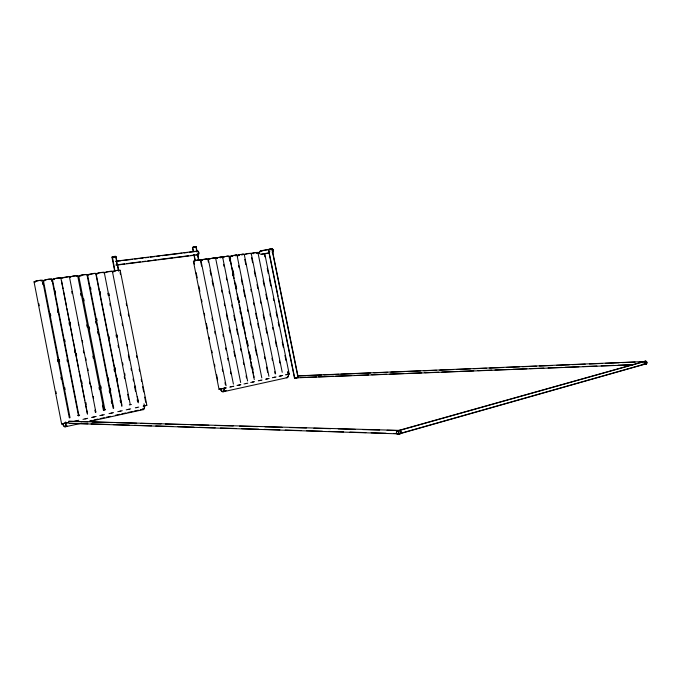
<?xml version="1.0" encoding="UTF-8"?>
<svg xmlns="http://www.w3.org/2000/svg" width="681" height="681" viewBox="0 0 681 681"><rect width="100%" height="100%" fill="white"/><g stroke="black" fill="none" stroke-linecap="round" stroke-linejoin="round"><path stroke-width="1.02" d="M198.35 259.98L200.563 260.04M204.972 259.155L207.96 259.086M215.281 258.482L217.767 257.631M213.162 258.065L215.571 257.878L214.098 258.533M220.959 257.06L222.321 257.231M227.735 256.184L229.054 256.354M231.404 264.935L229.727 256.609L232.23 255.758M230.604 258.593L230.187 256.516L230.885 256.124M235.949 255.154L236.988 255.111L235.209 255.775M243.713 254.371L243.185 254.217M244.164 254.285L242.623 254.26M246.369 253.894L251.187 253.272L250.344 253.724M255.673 252.574L257.886 252.413L257.546 252.668M296.005 377.81L294.498 378.159L268.365 249.723L269.327 249.374M44.461 280.666C43.448 279.891 51.637 278.444 50.871 279.542M60.192 278.214C59.587 277.354 51.211 279.142 54.063 279.482M86.308 274.835C85.789 273.805 76.289 276.239 81.005 276.018M114.791 271.617L111.939 257.12L112.757 256.822M114.842 270.536L112.467 256.916M116.698 261.64L115.676 256.473L114.731 256.822M115.234 256.397L115.932 256.431L114.306 256.924M197.184 251.876L196.145 246.735L195.779 246.973M145.513 405.612L146.841 405.28L120.196 270.314M193.847 261.129L194.485 260.832M207.526 259.146L206.53 258.925M208.216 259.291L212.412 258.133M228.637 256.422L228.305 256.141M237.712 255.349L238.571 255.579M244.045 254.651L245.79 254.098M250.438 253.596L249.629 253.358M296.661 377.606L295.954 377.819M61.741 278.129L67.87 276.861M76.647 276.197C77.557 275.107 69.547 276.52 70.381 277.303M103.197 272.766L103.742 272.468L100.328 272.672M119.132 270.697C120.656 269.446 110.892 271.378 113.608 271.762M208.905 259.078L211.502 258.363M214.43 258.363L215.102 257.971L213.894 257.971M222.355 257.341L223.819 256.941M223.215 257.12L222.721 257.554M61.605 423.922L62.643 423.667L61.605 423.922L34.05 281.857M235.813 255.596L236.341 255.154M238.154 255.188L237.192 255.724M251.068 253.621L251.927 253.4M268.561 249.586L269.012 249.467M294.498 378.159L295.256 377.972M294.805 378.083L295.605 377.895M41.013 280.93C44.12 279.499 33.658 281.032 35.14 281.874M193.285 247.152L192.663 247.407L193.489 251.57M288.616 374.158L288.335 372.039M264.739 253.655L289.204 374.022L288.267 374.244M195.089 260.653L193.387 261.317L219.035 389.328L220.201 389.132M199.099 260.448L200.069 260.227M202.555 259.691L201.516 260.304M217.026 257.818L215.741 258.388L217.656 258.295M237.797 255.222L238.759 255.009M251.578 253.443L252.532 253.221M256.082 253.068L257.435 252.506L256.354 252.489M256.337 253.06L259.589 252.191A1.592 1.558 77.3 0 1 259.819 251.817M271.464 249.212L269.863 249.612M233.83 386.187L232.178 386.57M219.035 389.328L220.125 389.072M397.951 434.069A1.532 0.962 73.6 0 0 398.13 431.652A1.532 0.962 73.6 0 0 396.512 432.086A1.532 0.962 73.6 0 0 397.951 434.069L645.103 363.943M398.01 434.282A1.745 1.107 73.6 0 0 398.215 431.507A1.745 1.107 73.6 0 0 396.368 432.009A1.745 1.107 73.6 0 0 398.01 434.282L645.162 364.114M397.049 430.92L645.316 361.126M398.13 430.843L645.367 361.296A1.243 1.021 67 0 0 644.779 361.841M146.015 405.493L145.121 405.587M112.586 256.831L115.021 256.362M194.8 260.67L195.839 260.465M220.116 257.818L221.129 257.622M223.547 256.95L224.56 256.754M231.225 255.954L233.949 255.358M238.495 255.017L239.491 254.822M241.678 255.026L242.41 254.839M245.526 254.107L246.522 253.911M252.276 253.238L254.073 252.864M269.199 249.382L269.719 249.28M259.733 252.208L257.81 253.009M270.825 249.408L271.268 249.297M282.692 375.469L281.372 375.759M247.824 383.131L246.428 383.446M254.498 381.666L252.413 382.126M262.032 380.007L260.67 380.313M269.165 378.44L267.82 378.738M276.069 376.925L274.732 377.223M225.428 388.051L226.279 387.864M240.027 384.842L240.861 384.663M113.557 412.635L111.846 413.018M122.265 410.72L120.571 411.094M130.675 408.872L128.998 409.247M138.737 407.102L137.085 407.468M62.175 423.761L63.231 423.531M78.783 420.271L76.093 420.867M87.679 418.321L85.891 418.713M96.191 416.449L94.438 416.84M104.355 414.652L102.618 415.044M144.832 405.765L145.896 405.535M220.721 388.936L219.759 389.209M225.811 387.974L224.1 388.349M233.149 386.365L231.455 386.731M239.448 384.978L240.41 384.774M253.111 381.973L253.681 381.845M287.74 374.363L288.753 374.116M62.848 423.599L64.899 423.156M68.917 422.45L66.857 422.901M113.02 256.711L113.514 256.601M193.566 247.05L195.004 246.769M194.068 246.965L192.434 247.441L193.259 251.621M195.013 247.194L193.157 247.518M99.409 272.843L96.659 273.719L97.068 273.847M195.651 260.448L198.529 259.895M203.117 259.487L205.977 258.933M204.121 259.316L200.835 260.355L201.942 260.304M217.597 257.614L219.495 257.222M224.389 256.737L227.207 256.192M239.337 254.805L241.21 254.422M253.111 253.026L254.975 252.642M269.642 249.272L272.102 248.957L298.04 376.355M223.062 391.303L226.16 390.622M65.053 426.323L67.121 425.863M89.815 420.875L91.884 420.415M93.944 419.964L98.073 419.053M100.133 418.602L104.261 417.691M106.321 417.24L110.45 416.329M115.608 415.197L119.737 414.286M121.805 413.827L125.925 412.924M127.994 412.465L132.123 411.562M134.183 411.103L138.311 410.2M140.371 409.741L143.47 409.06A3.533 1.6 78.4 0 1 142.61 408.958M223.181 391.771L287.356 377.632M62.643 423.548A4.239 1.668 78.7 0 0 65.189 426.834L81.686 423.199M89.943 421.377L143.597 409.553M220.423 388.987L221.444 388.774M63.733 423.403L64.755 423.173M238.733 385.131L239.746 384.918M245.713 383.599L246.726 383.386M259.972 380.466L260.968 380.253M267.122 378.891L268.118 378.687M274.051 377.368L275.039 377.163M280.7 375.912L281.679 375.708M287.067 374.507L288.046 374.312M85.014 418.909L86.172 418.67M93.561 417.027L94.71 416.789M102.891 414.993L100.814 415.427M110.994 413.197L112.127 412.967M119.728 411.281L120.852 411.043M128.164 409.426L129.288 409.196M136.26 407.647L137.375 407.417M144.014 405.944L145.121 405.714M225.13 388.136L223.274 388.519M68.032 422.654L63.75 423.556M77.259 420.628L74.033 421.309M77.6 415.538L79.66 415.095M103.393 409.988L105.461 409.545M129.322 404.931L131.382 404.488M110.067 413.401L111.148 413.18M119.89 411.256L117.77 411.699M85.159 418.892L82.98 419.343M92.625 417.232L93.714 417.01M101.912 415.206L99.758 415.657M297.256 377.632L295.818 377.929M273.268 377.538L274.256 377.334M279.917 376.074L280.904 375.878M286.301 374.678L287.28 374.473M252.608 382.092L250.727 382.484M259.172 380.636L260.168 380.432M266.339 379.062L267.327 378.857M221.257 388.808L224.126 388.213M230.629 386.902L231.651 386.697M237.916 385.301L238.929 385.097M245.909 383.565L244.019 383.965M128.334 409.4L126.232 409.843M135.357 407.842L136.43 407.621M143.163 406.14L144.185 405.919M279.074 376.261L280.01 376.065M285.458 374.856L286.395 374.661M272.417 377.725L273.362 377.529M258.303 380.824L259.265 380.628M265.479 379.249L266.424 379.053M237.022 385.497L237.992 385.301M223.351 388.519L221.41 388.911M229.727 387.097L230.706 386.902M109.011 413.622L110.084 413.401M91.543 417.462L92.633 417.24M143.589 405.885L144.576 405.68M64.925 423.301L62.856 423.727M296.925 377.623L295.98 377.597M224.704 388.11L223.955 388.255A3.345 1.728 78.2 0 1 222.849 391.371A3.345 1.728 78.2 0 1 220.584 388.817M220.542 389.081L221.58 388.868M144.363 405.74L145.453 405.51M295.375 378.023L295.894 377.912M196.596 260.244L197.584 260.048M247.288 253.69L249.135 253.366M113.838 257.043L114.357 256.941M219.835 389.217L220.823 389.013M260.661 250.821L271.098 248.905M260.729 251.042L271.166 249.135M63.239 423.633L62.269 423.803M288.267 374.167L288.804 374.073M294.711 378.134L295.171 378.049M261.274 254.158L268.595 252.932M261.283 254.388L269.65 252.991M145.734 405.476L146.841 405.28M212.353 258.201L213.349 257.988M219.427 257.29L220.423 257.069M226.211 256.414L228.024 256.09M233.881 255.418L234.868 255.205M241.134 254.481L242.113 254.268M232.042 256.431L232.834 256.294M254.89 252.702L255.869 252.498M252.966 253.715L253.741 253.587M114.016 256.541L115.421 256.337M113.404 257.077L113.846 257.009M288.404 374.158L289.204 374.022M220.235 257.154L221.248 256.967M234.673 255.29L235.677 255.103M241.925 254.353L242.921 254.166M259.393 252.881L258.176 253.009M216.652 258.482L217.477 258.371M239.074 255.571L237.635 255.724M270.961 249.042L271.787 248.974M117.319 264.773L124.657 263.845M126.76 263.581L140.388 261.853M142.491 261.589L145.632 261.189M147.734 260.925L150.876 260.525M152.978 260.261L156.119 259.87M158.222 259.597L172.897 257.741M175 257.478L188.628 255.75M190.731 255.486L193.872 255.086M195.975 254.822L198.069 254.558M117.353 265.028L198.103 254.796M197.626 251.017L115.779 261.172A2.009 0.902 82 0 1 116.97 263.343A2.009 0.902 82 0 1 116.059 265.113M117.915 261.163L121.065 260.772M123.159 260.517L132.608 259.342M134.702 259.078L137.851 258.686M139.946 258.431L143.095 258.039M145.198 257.776L148.347 257.384M150.441 257.12L154.638 256.601M156.741 256.337L159.882 255.945M161.984 255.69L181.921 253.213M184.015 252.949L187.164 252.557M189.267 252.293L197.66 251.255M193.676 247.424L192.672 247.458M194.911 246.82L195.43 246.718M94.276 273.456L88.207 274.911M201.567 260.406L202.538 260.253M222.755 257.656L223.7 257.512M199.09 259.887L199.703 259.836M235.379 255.196L236.324 255.052M195.285 246.769L196.145 246.735M297.384 375.869L645.733 361.492M297.384 375.997L305.88 375.648M307.999 375.554L321.807 374.993M323.935 374.899L338.806 374.295M340.926 374.201L354.733 373.639M356.861 373.546L370.668 372.984M373.852 372.847L387.659 372.286M390.843 372.149L404.65 371.579M406.778 371.494L420.577 370.932M423.769 370.796L436.512 370.277M439.696 370.141L453.503 369.57M456.687 369.442L470.494 368.872M473.687 368.744L486.43 368.217M489.613 368.089L503.421 367.519M506.604 367.391L519.348 366.863M522.54 366.736L536.347 366.165M539.531 366.037L552.274 365.51M556.522 365.339L569.265 364.812M572.457 364.684L585.2 364.156M589.448 363.986L602.191 363.458M605.375 363.331L619.182 362.76M622.374 362.632L635.118 362.105M639.365 361.934L645.733 361.671M296.32 377.717L298.448 377.632M300.568 377.555L316.503 376.933M318.631 376.848L333.503 376.27M335.631 376.184L351.558 375.571M354.75 375.444L368.557 374.908M371.741 374.788L386.621 374.209M389.804 374.082L403.612 373.546M407.859 373.384L421.675 372.847M424.859 372.72L438.666 372.184M441.858 372.056L456.73 371.477M459.913 371.358L473.721 370.822M477.977 370.651L491.784 370.115M494.968 369.996L508.784 369.46M513.031 369.289L526.839 368.753M530.022 368.634L543.838 368.098M548.086 367.927L561.893 367.391M565.085 367.272L578.893 366.736M583.14 366.565L596.948 366.029M601.195 365.867L613.947 365.365M618.195 365.203L630.947 364.71M642.626 364.25L645.818 364.131A1.234 0.758 85.8 0 0 646.414 362.309A1.234 0.758 85.8 0 0 645.094 362.258A1.234 0.758 85.8 0 0 645.818 364.131M296.32 377.836L633.075 364.803M642.634 364.429L645.818 364.309A1.413 0.868 85.8 0 0 646.507 362.224A1.413 0.868 85.8 0 0 645.001 362.173A1.413 0.868 85.8 0 0 645.818 364.309M112.637 257.154L111.939 257.12M222.295 257.656L223.13 257.554M230.399 256.669L229.727 256.609M221.538 257.018L222.151 257.06M192.995 247.492L192.434 247.501M68.781 421.216L399.79 430.401M68.781 421.352L87.875 421.88M92.122 421.999L112.28 422.569M116.519 422.688L136.677 423.25M140.924 423.369L161.082 423.931M165.321 424.05L185.479 424.621M190.791 424.765L208.82 425.267M215.187 425.446L233.225 425.957M239.593 426.136L257.622 426.638M265.054 426.842L282.028 427.319M289.451 427.532L306.424 428M313.856 428.213L330.83 428.69M338.253 428.894L355.227 429.37M362.658 429.575L379.632 430.051M387.055 430.264L399.79 430.613M69.802 423.241L87.849 423.812M91.033 423.914L109.071 424.484M113.31 424.621L129.228 425.123M134.54 425.293L151.514 425.829M155.762 425.957L172.736 426.493M178.039 426.664L193.957 427.166M199.269 427.336L215.179 427.838M220.491 428L236.409 428.502M241.712 428.672L258.686 429.209M263.998 429.379L279.908 429.881M285.22 430.051L301.138 430.554M306.441 430.715L322.36 431.218M328.727 431.422L343.582 431.89M349.949 432.094L365.867 432.597M371.171 432.758L386.025 433.235M393.456 433.465L399.824 433.669M68.738 423.344L399.824 433.891M104.934 272.749L107.607 271.787L111.888 271.413M272.077 250.038L297.801 376.406M268.816 250.71L269.233 252.787M269.659 254.856L278.086 296.286M278.503 298.355L294.524 377.078M264.5 254.788L264.926 256.856M267.241 268.271L268.297 273.464M269.353 278.648L270.825 285.918M273.362 298.363L273.779 300.44M276.103 311.855L277.158 317.04M278.214 322.232L279.057 326.386M282.215 341.947L283.27 347.131M284.956 355.439L286.011 360.624M257.886 252.413L282.223 372.286M263.155 280.649L264.211 285.858M265.905 294.201L266.961 299.41M269.923 314.009L270.348 316.095M272.672 327.561L273.098 329.638M275.422 341.113L276.486 346.323M279.448 360.913L279.865 362.999M251.187 253.272L275.609 373.758M251.578 257.52L252.625 262.713M254.311 271.029L255.366 276.222M257.052 284.53L257.895 288.684M260.414 301.147L260.84 303.224M263.155 314.648L264.211 319.84M265.896 328.148L266.943 333.341M272 358.266L272.417 360.343M274.732 371.766L275.158 373.843M244.198 254.175L268.927 376.312M244.794 259.444L245.841 264.62M250.872 289.468L251.289 291.536M253.596 302.917L254.013 304.986M255.69 313.269L256.737 318.444M257.784 323.62L258.627 327.765M261.768 343.284L262.185 345.361M264.492 356.742L264.909 358.81M266.586 367.093L267.633 372.269M236.988 255.111L261.802 377.87M238.631 265.607L239.048 267.693M241.363 279.133L242.419 284.335M243.466 289.536L244.939 296.822M247.458 309.302L247.884 311.387M250.199 322.828L250.617 324.905M252.932 336.354L253.349 338.431M255.035 346.757L256.711 355.073M232.919 270.034L233.966 275.235M235.643 283.56L236.699 288.761M239.005 300.202L239.423 302.287M247.194 340.772L248.25 345.974M249.927 354.299L250.974 359.5M252.66 367.825L253.077 369.902M231.829 267.012L234.136 278.452M234.553 280.538L236.239 288.855M237.286 294.056L238.971 302.381M239.389 304.458L245.688 335.665M246.105 337.75L247.79 346.076M248.837 351.277L250.514 359.594M250.94 361.679L253.247 373.12M253.664 375.197L254.09 377.283M229.361 256.099L254.277 379.53M229.105 257.231L229.948 261.376M232.459 273.822L232.876 275.899M237.277 297.682L237.695 299.759M239.993 311.166L240.419 313.243M242.087 321.543L243.134 326.727M250.88 365.101L251.298 367.178M222.61 256.967L247.603 380.985M223.615 264.356L224.04 266.441M226.347 277.908L226.764 279.993M229.08 291.451L229.497 293.537M231.812 305.003L232.23 307.088M233.906 315.422L234.962 320.632M236.639 328.974L237.695 334.184M240.631 348.774L241.048 350.86M243.364 362.318L243.781 364.403M246.096 375.869L246.513 377.955M215.571 257.878L240.657 382.518M221.58 290.174L222.006 292.251M224.304 303.675L224.721 305.752M226.39 314.06L227.437 319.253M229.114 327.57L230.152 332.762M231.829 341.07L232.247 343.147M233.915 351.456L234.962 356.648M208.233 258.831L233.413 384.118M207.969 259.955L208.386 262.032M210.054 270.314L211.093 275.49M212.131 280.666L213.17 285.841M222.951 334.516L223.368 336.584M225.658 347.974L226.075 350.043M227.743 358.325L228.161 360.402M230.442 371.792L230.859 373.86M200.818 259.784L226.092 385.718M200.554 260.925L201.602 266.126M212.046 318.163L212.463 320.249M214.762 331.69L215.179 333.775M222.278 369.162L222.696 371.239M224.994 382.688L225.411 384.774M197.592 253.936L198.835 260.108M195.915 246.786L196.945 251.927M197.362 253.987L198.392 259.129M194.111 254.66L195.141 259.801M193.881 254.703L195.115 260.874M194.059 262.262L194.477 264.347M196.145 272.672L197.192 277.874M198.861 286.199L199.899 291.4M201.567 299.725L201.985 301.811M204.283 313.26L204.7 315.337M206.369 323.662L207.407 328.872M209.076 337.197L209.493 339.274M211.791 350.724L212.208 352.801M214.498 364.25L214.915 366.335M216.584 374.661L217.631 379.862M120.103 272.485L120.511 274.562M126.249 303.632L126.666 305.709M128.3 314.018L128.709 316.095M136.498 355.55L136.915 357.627M139.162 369.042L139.579 371.119M141.214 379.428L141.622 381.505M142.652 386.697L143.674 391.89M144.704 397.083L145.725 402.275M115.932 256.431L116.953 261.598M117.566 264.705L118.792 270.91M117.515 265.777L118.537 270.953M127.058 344.45L127.466 346.527M135.255 386.05L135.672 388.127M137.307 396.453L138.337 401.654M112.391 271.327L138.311 402.803M120.111 313.158L120.528 315.243M122.171 323.594L122.58 325.68M128.343 354.903L129.373 360.121M131.016 368.472L131.424 370.558M133.076 378.908L133.485 380.994M134.515 386.212L135.545 391.43M137.187 399.773L137.596 401.867M108.934 293.409L109.343 295.477M117.098 334.899L117.507 336.976M122.614 362.913L123.023 364.982M124.657 373.282L125.066 375.359M104.253 272.374L130.267 404.582M107.836 293.29L108.245 295.375M109.888 303.7L110.296 305.786M116.034 334.933L116.442 337.018M118.077 345.344L118.485 347.429M124.223 376.576L124.632 378.662M127.705 394.273L128.735 399.483M100.141 291.451L100.55 293.537M108.951 336.295L109.36 338.38M115.098 367.578L115.506 369.664M117.141 378.006L117.558 380.092M96.14 273.813L121.959 405.229M121.873 406.429L95.757 273.473A4.154 0.451 -10.3 0 0 90.726 273.915A4.154 0.451 -10.3 0 0 88.087 275.064M114.016 369.145L114.425 371.222M120.137 400.309L120.546 402.386M90.556 287.314L90.965 289.399M96.676 318.538L97.085 320.615M108.313 377.853L108.722 379.93M110.348 388.255L110.756 390.341M87.594 274.92L113.71 408.132M86.972 274.613L113.191 408.345M95.604 321.364L96.004 323.432M97.638 331.732L98.038 333.801M109.224 390.826L109.624 392.903M111.25 401.194L111.658 403.271M83.737 298.823L84.138 300.9M89.228 326.863L89.628 328.94M100.814 386.067L101.222 388.144M78.741 276.06L104.968 410.064M77.685 275.814L104.006 410.345M80.63 293.639L81.039 295.724M86.751 324.922L87.159 327.008M92.871 356.214L93.28 358.3M99 387.506L99.409 389.592M102.465 405.238L103.486 410.447M82.265 340.44L82.673 342.517M85.712 358.07L86.121 360.147M87.738 368.438L88.147 370.515M91.186 386.067L91.586 388.144M93.212 396.436L93.612 398.513M69.445 276.878L95.868 412.141M78.298 322.913L78.707 324.982M95.323 410.03L95.723 412.099M71.769 291.536L72.169 293.622M83.354 350.851L83.763 352.937M89.449 382.075L89.858 384.152M94.94 410.166L95.349 412.252M70.16 322.036L70.569 324.122M76.255 353.311L76.664 355.397M81.746 381.454L82.154 383.539M85.815 402.309L86.223 404.386M61.494 280.436L63.12 288.778M63.529 290.864L66.585 306.501M66.985 308.587L72.68 337.776M73.088 339.862L78.783 369.051M79.183 371.136L84.878 400.326M85.287 402.411L87.526 413.878M60.847 277.993L87.372 414.014M69.028 322.734L69.428 324.811M74.493 350.775L74.901 352.852M55.195 290.821L55.595 292.907M64.712 339.717L65.112 341.794M52.428 279.474L78.962 415.768M51.875 279.15L78.502 415.938M51.347 279.244L51.756 281.33M57.442 310.57L57.851 312.664M66.993 359.653L67.402 361.747M50.394 313.779L50.794 315.856M59.273 359.474L59.673 361.551M64.721 387.515L65.121 389.592M43.397 280.64L70.041 417.742M42.597 280.351L69.334 417.964M42.46 282.53L42.869 284.615M57.451 359.687L57.859 361.773M60.898 377.41L61.299 379.496M38.843 303.692L39.251 305.786M55.859 391.43L56.268 393.524M269.88 251.289A1.915 1.864 78.3 0 1 269.795 250.795M270.28 249.425A1.915 1.864 78.3 0 1 273.09 249.518A1.915 1.864 78.3 0 1 272.664 252.353M260.38 254.175A1.822 1.788 77.3 0 1 259.699 253.536M259.504 253.102A1.822 1.788 77.3 0 1 262.023 250.957M270.459 249.595A1.668 1.634 78.3 0 1 273.038 249.85A1.668 1.634 78.3 0 1 272.153 252.328M260.048 251.476A1.592 1.558 77.3 0 1 260.363 251.212M296.873 377.563A0.962 0.783 87.9 0 1 295.767 377.546M645.911 361.322A1.243 1.021 67 0 1 645.86 363.688M644.549 362.071A1.422 1.166 67 0 1 645.835 361.126A1.422 1.166 67 0 1 646.959 362.65A1.422 1.166 67 0 1 645.869 363.858M197.26 251.519A1.668 0.851 82.4 0 1 198.384 251.783A1.668 0.851 82.4 0 1 198.648 253.902A1.668 0.851 82.4 0 1 197.618 254.379M197.013 251.638A1.907 0.979 82.4 0 1 198.392 251.502A1.907 0.979 82.4 0 1 198.724 254.175A1.907 0.979 82.4 0 1 197.345 254.311M116.025 261.47A1.754 0.792 82 0 1 116.86 263.547A1.754 0.792 82 0 1 116.059 264.866M144.244 405.85A3.533 1.6 78.4 0 1 144.091 408.251M143.963 403.859A4.035 1.839 78.4 0 1 144.423 408.251A4.035 1.839 78.4 0 1 142.61 409.434M65.699 421.931A4.239 1.668 78.7 0 1 65.189 426.834M65.691 422.986A3.711 1.456 78.7 0 1 64.874 426.383A3.711 1.456 78.7 0 1 62.839 423.446M104.346 272.749A4.095 0.443 -10.4 0 1 109.071 271.464A4.095 0.443 -10.4 0 1 112.212 271.472M35.378 281.968A4.341 0.477 -10 0 1 35.233 281.304A4.341 0.477 -10 0 1 41.286 280.24A4.341 0.477 -10 0 1 41.405 280.904M70.577 277.397A4.214 0.46 -10.2 0 1 70.381 276.801A4.214 0.46 -10.2 0 1 75.957 275.728A4.214 0.46 -10.2 0 1 77.098 276.154M97.238 273.941A4.12 0.451 -10.4 0 1 97.187 273.328A4.12 0.451 -10.4 0 1 102.644 272.289A4.12 0.451 -10.4 0 1 103.631 272.715M61.648 278.486A4.239 0.468 -10.1 0 1 64.738 277.235A4.239 0.468 -10.1 0 1 69.292 277.031M52.582 279.568A4.273 0.468 -10.1 0 1 57.17 278.163A4.273 0.468 -10.1 0 1 60.286 278.325M54.565 279.508A4.273 0.468 -10.1 0 1 53.688 279.585M79.26 276.205A4.18 0.46 -10.3 0 1 82.401 274.954A4.18 0.46 -10.3 0 1 86.81 274.758M113.233 271.864A4.069 0.443 -10.5 0 1 113.267 271.251A4.069 0.443 -10.5 0 1 118.664 270.221A4.069 0.443 -10.5 0 1 119.55 270.655M44.691 280.759A4.307 0.477 -10 0 1 44.35 280.163A4.307 0.477 -10 0 1 50.028 279.082A4.307 0.477 -10 0 1 51.33 279.491M287.774 372.626A3.201 1.813 77.9 0 1 288.054 373.401M288.174 375.784A3.201 1.813 77.9 0 1 287.229 377.189M287.544 371.647A3.66 2.077 77.9 0 1 288.438 376.023A3.66 2.077 77.9 0 1 286.25 377.572M224.219 388.247A3.831 1.983 78.2 0 1 222.942 391.847A3.831 1.983 78.2 0 1 220.355 388.919M400.624 433.201A1.524 1.149 -89.7 0 0 400.087 430.664A1.524 1.149 -89.7 0 0 398.7 432.563A1.524 1.149 -89.7 0 0 400.624 433.201M400.743 433.354A1.745 1.311 -89.7 0 0 400.13 430.452A1.745 1.311 -89.7 0 0 398.538 432.622A1.745 1.311 -89.7 0 0 400.743 433.354"/></g></svg>
